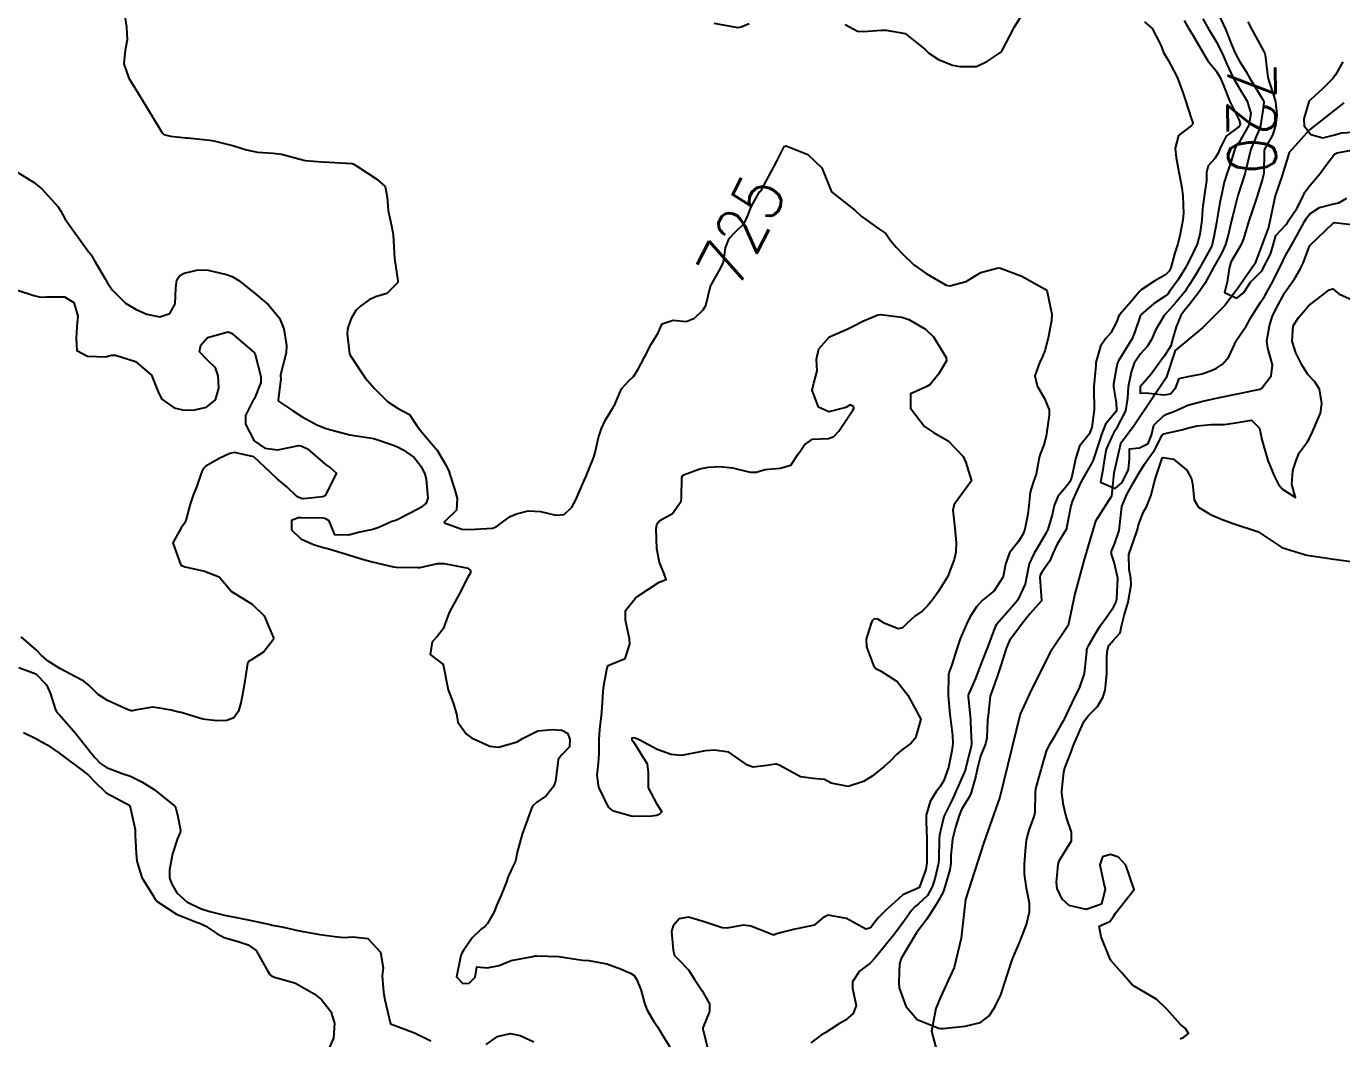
# Model space of a CAD drawing. Header units: metres. Extents: x 307586 to 320046, y 7427249 to 7434250.
# Drawn here: x 311264.2 to 311374.2, y 7432289.6 to 7432374.2 of the extents above; entities that cross this region are included whole.
import ezdxf
from ezdxf.enums import TextEntityAlignment as Align

# ---------------------------------------------------------------- set-up
doc = ezdxf.new("R2010")
doc.units = ezdxf.units.M
doc.header["$MEASUREMENT"] = 0
for name, color, linetype in [('Cotas', 45, 'Continuous'), ('Curvas de Nivel 1m', 11, 'Continuous'), ('Curvas de Nivel 5m', 15, 'Continuous'), ('Hidrografia', 140, 'Continuous')]:
    doc.layers.add(name, color=color, linetype=linetype)
doc.styles.add('Style-STANDARD', font='STANDARD.shx')

msp = doc.modelspace()

# ---------------------------------------------------------------- linework, layer by layer
at = {"layer": 'Curvas de Nivel 1m', "flags": 128}
for points, elevation in [([(311332.68, 7432374.36), (311333.71, 7432373.82), (311334.26, 7432373.77), (311335.71, 7432373.88), (311336.12, 7432373.9), (311337.7, 7432373.6), (311339.37, 7432372.27), (311339.68, 7432371.98), (311340.5, 7432371.44), (311341.67, 7432370.97), (311342.27, 7432370.85), (311343.67, 7432370.86), (311344.59, 7432371.29), (311345.68, 7432372.03), (311345.81, 7432372.2), (311346.46, 7432373.43), (311346.85, 7432374.18), (311347.73, 7432375.6)], 724), ([(311361.03, 7432374.7), (311361.42, 7432374.01), (311361.71, 7432373.53), (311362.6, 7432372), (311363.01, 7432371.32), (311363.67, 7432370.51), (311364, 7432369.98), (311364.28, 7432369.35), (311364.82, 7432367.97), (311365.62, 7432366.36), (311365.72, 7432366.07), (311365.71, 7432365.96), (311365.61, 7432365.84), (311364.53, 7432365.04), (311364, 7432363.98), (311363.9, 7432363.66), (311363.58, 7432363.17), (311363.02, 7432362.54), (311362.9, 7432361.99), (311362.89, 7432361.32), (311362.71, 7432359.99), (311362.57, 7432358.95), (311362.49, 7432358), (311362.34, 7432356.84), (311362.11, 7432356), (311361.48, 7432354.67), (311361.25, 7432354.24), (311361.13, 7432354.01), (311360.49, 7432352.99), (311359.81, 7432352.03), (311359.65, 7432351.82), (311359.44, 7432351.64), (311358.47, 7432351), (311357.42, 7432350.11), (311357.38, 7432350.05), (311356.87, 7432348.59), (311356.64, 7432348.06), (311355.53, 7432346.23), (311355.46, 7432346.08), (311355.37, 7432345.71), (311355.13, 7432344.3), (311355.13, 7432344.08), (311355.33, 7432342.72), (311355.37, 7432342.08), (311355.32, 7432341.97), (311354.44, 7432340.96), (311354.11, 7432340.09), (311353.92, 7432339.47), (311353.48, 7432338.1), (311353.43, 7432337.94), (311353.27, 7432337.66), (311352.4, 7432336.11), (311351.69, 7432334.57), (311351.55, 7432334.13), (311351.51, 7432333.85), (311351.2, 7432332.26), (311351.18, 7432332.15), (311351.17, 7432332.13), (311350.41, 7432330.92), (311350.05, 7432330.14), (311349.79, 7432329.53), (311349.16, 7432328.6), (311348.99, 7432328.32), (311348.95, 7432328.15), (311349.1, 7432326.19), (311349.08, 7432326.15), (311348.15, 7432325.13), (311347.41, 7432324.17), (311347.28, 7432324), (311347.11, 7432323.79), (311346.42, 7432322.86), (311346.14, 7432322.18), (311345.72, 7432320.84), (311345.51, 7432320.19), (311345.4, 7432319.85), (311345.04, 7432318.82), (311344.86, 7432318.38), (311344.8, 7432318.2), (311344.63, 7432316.6), (311344.6, 7432316.2), (311344.52, 7432314.68), (311344.41, 7432314.21), (311344, 7432313.19), (311343.75, 7432312.21), (311343.62, 7432311.55), (311343.26, 7432310.22), (311343.18, 7432309.98), (311342.93, 7432309.58), (311342.42, 7432308.73), (311342.21, 7432308.23), (311341.9, 7432307.24), (311341.67, 7432306.24), (311341.53, 7432304.89), (311341.51, 7432304.24), (311341.43, 7432303.67), (311341.03, 7432302.25), (311340.84, 7432301.76), (311340.3, 7432300.78), (311339.96, 7432300.26), (311339.51, 7432299.57), (311338.8, 7432298.6), (311338.65, 7432298.41), (311338.56, 7432298.27), (311337.9, 7432297.17), (311337.36, 7432296.28), (311337.22, 7432295.83), (311337.17, 7432294.29), (311337.21, 7432293.82), (311337.75, 7432292.28), (311338.71, 7432291.16), (311340.51, 7432290.45), (311340.7, 7432290.43), (311340.89, 7432290.43), (311342.71, 7432290.61), (311343.99, 7432290.93), (311344.72, 7432291.48), (311345.2, 7432292.19), (311345.7, 7432293.23), (311346.02, 7432294.18), (311346.58, 7432295.98), (311346.64, 7432296.17), (311346.78, 7432296.49), (311347.28, 7432297.67), (311347.49, 7432298.16), (311347.85, 7432299.12), (311348.11, 7432300.16), (311348.09, 7432300.9), (311347.86, 7432302.16), (311347.69, 7432303.33), (311347.69, 7432304.16), (311347.76, 7432305.28), (311347.85, 7432306.16), (311348.06, 7432307), (311348.49, 7432308.15), (311348.56, 7432308.51), (311348.59, 7432310.15), (311348.64, 7432310.46), (311348.96, 7432311.65), (311349.06, 7432312.05), (311349.09, 7432312.15), (311349.52, 7432313.61), (311349.76, 7432314.14), (311350.23, 7432314.91), (311350.94, 7432316.13), (311350.97, 7432316.18), (311351.01, 7432316.28), (311351.9, 7432318.12), (311352.28, 7432318.88), (311352.69, 7432320.11), (311352.89, 7432321.91), (311352.9, 7432322.1), (311352.94, 7432322.25), (311353.09, 7432322.53), (311353.67, 7432323.53), (311354.01, 7432324.09), (311354.47, 7432324.74), (311355.13, 7432325.64), (311355.34, 7432326.08), (311355.41, 7432326.35), (311355.47, 7432328.08), (311355.17, 7432329.42), (311354.95, 7432330.08), (311354.94, 7432330.32), (311355.19, 7432330.91), (311355.58, 7432332.07), (311355.75, 7432333.55), (311355.82, 7432334.07), (311356.24, 7432335.07), (311356.78, 7432336.06), (311357.26, 7432336.88), (311357.71, 7432337.61), (311358.01, 7432338.04), (311358.55, 7432338.77), (311359.2, 7432340.03), (311359.24, 7432340.1), (311359.3, 7432340.15), (311360.84, 7432340.48), (311361.31, 7432340.6), (311362.12, 7432340.81), (311363.31, 7432340.92), (311364.36, 7432340.92), (311365.31, 7432341.07), (311366.66, 7432341.28), (311367.31, 7432340.6), (311367.45, 7432339.93), (311367.48, 7432339.75), (311368.02, 7432337.92), (311368.55, 7432336.63), (311368.91, 7432335.91), (311369.25, 7432335.5), (311370.33, 7432334.81), (311370.03, 7432335.9), (311370.11, 7432337.06), (311370.39, 7432337.9), (311370.64, 7432338.54), (311371.3, 7432339.45), (311371.47, 7432339.72), (311371.55, 7432339.89), (311371.75, 7432340.32), (311372.41, 7432341.87), (311372.54, 7432342.67), (311372.34, 7432343.88), (311371.95, 7432344.48), (311371.37, 7432345.11), (311370.86, 7432345.9), (311370.36, 7432346.92), (311370.06, 7432347.9), (311370.15, 7432349.17), (311370.6, 7432349.9), (311370.99, 7432350.33), (311371.43, 7432350.83), (311372.75, 7432351.87), (311373.14, 7432352.17), (311373.45, 7432352.25), (311373.95, 7432351.85), (311375.44, 7432351.18)], 723), ([(311362.58, 7432374.85), (311363.06, 7432373.99), (311363.7, 7432372.93), (311364.2, 7432371.97), (311364.59, 7432371.05), (311365.09, 7432369.97), (311365.65, 7432369), (311366.29, 7432367.95), (311366.61, 7432366.93), (311366.43, 7432365.95), (311365.6, 7432364.48), (311365.37, 7432364.19), (311365.26, 7432363.96), (311364.88, 7432362.66), (311364.62, 7432361.97), (311364.36, 7432361.17), (311364.11, 7432359.97), (311364.02, 7432359.49), (311363.75, 7432357.98), (311363.72, 7432357.77), (311363.5, 7432356.61), (311363.36, 7432355.98), (311363.27, 7432355.76), (311362.32, 7432354), (311362.01, 7432353.45), (311361.45, 7432352.56), (311361.23, 7432352.23), (311361.07, 7432352.01), (311360.33, 7432351.13), (311359.42, 7432350.1), (311359.39, 7432350.07), (311359.35, 7432350.03), (311358.64, 7432348.8), (311358.3, 7432348.04), (311357.96, 7432347.47), (311357.38, 7432346.84), (311356.86, 7432346.06), (311356.59, 7432345.29), (311356.34, 7432344.07), (311356.29, 7432343.11), (311356.13, 7432342.07), (311355.31, 7432340.49), (311355.14, 7432340.25), (311355.06, 7432340.08), (311354.51, 7432338.86), (311354.36, 7432338.09), (311354.22, 7432337.14), (311354.04, 7432336.09), (311355.25, 7432335.56), (311355.85, 7432336.07), (311356.37, 7432337.17), (311356.46, 7432338.06), (311356.45, 7432338.89), (311357.29, 7432338.96), (311358.01, 7432339.33), (311358.29, 7432340.04), (311358.5, 7432340.85), (311359.32, 7432341.67), (311359.56, 7432341.78), (311360.17, 7432342.02), (311360.97, 7432342.38), (311361.33, 7432342.53), (311362.48, 7432342.85), (311363.34, 7432343.03), (311364.12, 7432343.2), (311365.35, 7432343.46), (311365.76, 7432343.54), (311367.35, 7432343.87), (311367.4, 7432343.88), (311367.5, 7432343.93), (311368.3, 7432344.98), (311368.4, 7432345.92), (311368.01, 7432347.3), (311367.93, 7432347.92), (311368.15, 7432349.18), (311368.39, 7432349.92), (311368.72, 7432350.63), (311369.41, 7432351.91), (311369.42, 7432351.93), (311369.44, 7432351.97), (311370.26, 7432353.1), (311370.73, 7432353.9), (311370.96, 7432354.41), (311371.49, 7432355.82), (311371.53, 7432355.89), (311373.51, 7432357.79), (311373.57, 7432357.8), (311375.51, 7432357.59)], 722), ([(311363.73, 7432375.59), (311364.47, 7432373.97), (311364.98, 7432372.68), (311365.28, 7432371.96), (311365.68, 7432371.23), (311366.17, 7432370.46), (311366.46, 7432369.95), (311367.63, 7432368.03), (311367.68, 7432367.93), (311367.69, 7432367.88), (311367.63, 7432367.38), (311367.41, 7432365.93), (311367.31, 7432365.64), (311366.61, 7432363.94), (311366.4, 7432363.13), (311366.12, 7432361.95), (311365.54, 7432360.16), (311365.5, 7432360), (311365.48, 7432359.96), (311365.08, 7432358.4), (311364.98, 7432357.97), (311364.71, 7432356.76), (311364.49, 7432355.97), (311364.18, 7432355.28), (311363.47, 7432354.04), (311363.44, 7432353.98), (311362.74, 7432352.71), (311362.27, 7432352), (311361.43, 7432350.92), (311361.02, 7432350.43), (311360.75, 7432350.02), (311360.35, 7432349.08), (311360.05, 7432348.02), (311359.91, 7432347.5), (311359.38, 7432346.66), (311359.09, 7432346.31), (311358.9, 7432346.03), (311358.27, 7432345.13), (311357.35, 7432344.07), (311357.35, 7432344.05), (311357.35, 7432343.55), (311357.81, 7432343.58), (311359.34, 7432343.41), (311359.87, 7432343.49), (311360.32, 7432344.02), (311360.61, 7432344.76), (311361.36, 7432344.92), (311362.53, 7432345.16), (311363.37, 7432345.47), (311363.72, 7432345.63), (311364.22, 7432345.97), (311364.77, 7432346.58), (311365.39, 7432347.96), (311366.21, 7432349.15), (311366.66, 7432349.94), (311367.44, 7432351.18), (311367.73, 7432351.63), (311367.91, 7432351.93), (311368.46, 7432352.92), (311368.95, 7432353.92), (311369.12, 7432354.27), (311369.48, 7432355), (311369.81, 7432355.59), (311369.99, 7432355.91), (311370.54, 7432356.86), (311371.08, 7432357.89), (311371.24, 7432358.17), (311371.52, 7432358.52), (311372.35, 7432359.05), (311373.54, 7432359.36), (311373.94, 7432359.45), (311374.62, 7432359.85)], 721), ([(311321.71, 7432374.49), (311323.71, 7432374.1), (311324.01, 7432374.16), (311324.66, 7432374.45)], 724), ([(311357.72, 7432374.58), (311358.36, 7432374.04), (311359.08, 7432372.65), (311359.31, 7432372.03), (311359.68, 7432371.38), (311360.4, 7432370.02), (311360.9, 7432368.77), (311361.15, 7432368.01), (311361.62, 7432366.52), (311361.74, 7432366.13), (311361.73, 7432366.01), (311361.61, 7432365.89), (311360.54, 7432365.08), (311360.28, 7432364.02), (311360.36, 7432363.24), (311360.59, 7432362.02), (311360.84, 7432360.73), (311360.92, 7432360.02), (311360.96, 7432358.57), (311360.91, 7432358.02), (311360.69, 7432356.83), (311360.51, 7432356.02), (311360.25, 7432355.26), (311359.9, 7432354.03), (311359.76, 7432353.73), (311359.46, 7432353.44), (311358.56, 7432352.93), (311357.44, 7432352.17), (311357.38, 7432352.12), (311357.29, 7432352.05), (311356.61, 7432351.24), (311355.61, 7432350.08), (311355.55, 7432349.95), (311355.41, 7432349.53), (311354.9, 7432348.58), (311354.46, 7432348.09), (311354.02, 7432347.46), (311353.65, 7432346.1), (311353.63, 7432345.84), (311353.48, 7432344.1), (311353.48, 7432343.97), (311353.49, 7432342.1), (311353.47, 7432341.95), (311353.31, 7432340.66), (311353.09, 7432340.1), (311352.29, 7432339.12), (311351.98, 7432338.12), (311351.6, 7432336.47), (311351.46, 7432336.13), (311351.25, 7432335.81), (311350.48, 7432334.9), (311350.16, 7432334.14), (311349.99, 7432333.38), (311349.62, 7432332.15), (311349.49, 7432331.85), (311349.19, 7432331.33), (311348.75, 7432330.59), (311348.49, 7432330.16), (311348.07, 7432329.26), (311347.84, 7432328.16), (311347.73, 7432327.58), (311347.13, 7432326.25), (311347.08, 7432326.17), (311346.8, 7432325.84), (311345.34, 7432324.2), (311345.26, 7432324.05), (311345.1, 7432323.63), (311344.71, 7432322.58), (311344.56, 7432322.21), (311344.13, 7432321.15), (311343.78, 7432320.21), (311343.58, 7432319.69), (311343.04, 7432318.44), (311342.97, 7432318.28), (311342.97, 7432318.22), (311342.97, 7432318.16), (311343.03, 7432317.66), (311343.16, 7432316.22), (311343.17, 7432316.06), (311343.24, 7432314.22), (311343.21, 7432314), (311342.97, 7432313.02), (311342.81, 7432312.38), (311342.77, 7432312.22), (311342.68, 7432311.94), (311341.95, 7432310.23), (311341.62, 7432309.55), (311340.99, 7432308.25), (311340.91, 7432308.04), (311340.58, 7432306.57), (311340.55, 7432306.25), (311340.52, 7432304.61), (311340.48, 7432304.25), (311340.19, 7432302.92), (311339.97, 7432302.26), (311339.56, 7432301.54), (311338.83, 7432300.84), (311338.5, 7432300.6), (311338.23, 7432300.28), (311337.65, 7432299.44), (311336.79, 7432298.29), (311335.18, 7432296.31), (311334.77, 7432295.89), (311333.89, 7432295.2), (311333.29, 7432294.33), (311333.29, 7432293.79), (311333.6, 7432292.33), (311333.37, 7432291.68), (311332.71, 7432291.12), (311332.22, 7432290.84), (311331.48, 7432290.35), (311331.01, 7432290.05), (311330.7, 7432289.89), (311329.83, 7432289.23)], 724), ([(311374.29, 7432371.24), (311373.67, 7432370.15), (311373.45, 7432369.86), (311372.56, 7432368.96), (311371.64, 7432368.11), (311371.52, 7432368.01), (311371.44, 7432367.89), (311371.03, 7432366.48), (311371.05, 7432365.9), (311371.61, 7432365.17), (311372.62, 7432364.89), (311373.61, 7432365.15), (311374.17, 7432365.3), (311375.61, 7432365.39)], 719), ([(311263.55, 7432361.99), (311264.85, 7432361.17), (311265.53, 7432360.62), (311266.89, 7432359.14), (311267.13, 7432358.75), (311267.5, 7432358.09), (311268.2, 7432357.12), (311269.48, 7432355.32), (311269.57, 7432355.21), (311269.67, 7432355.11), (311269.91, 7432354.66), (311270.84, 7432353.09), (311271.07, 7432352.72), (311271.43, 7432352.19), (311272.53, 7432351.07), (311273.42, 7432350.54), (311274.32, 7432350.14), (311275.41, 7432349.91), (311276.25, 7432350.19), (311276.7, 7432351.02), (311276.74, 7432352.32), (311276.83, 7432353.02), (311277.09, 7432353.38), (311277.45, 7432353.56), (311278.61, 7432353.85), (311279.46, 7432353.82), (311280.97, 7432353.45), (311281.45, 7432353.29), (311282.02, 7432352.95), (311283.43, 7432351.82), (311284.49, 7432350.93), (311285.41, 7432349.82), (311285.77, 7432348.91), (311286, 7432347.53), (311285.96, 7432346.91), (311285.5, 7432345.06), (311285.49, 7432344.92), (311285.53, 7432344.74), (311285.33, 7432343.21), (311285.31, 7432342.94), (311285.31, 7432342.92), (311285.32, 7432342.88), (311286.49, 7432342.08), (311287.31, 7432341.57), (311288.54, 7432340.88), (311289.3, 7432340.58), (311289.7, 7432340.46), (311291.29, 7432340.05), (311292.2, 7432339.92), (311293.29, 7432339.74), (311294.85, 7432339.23), (311295.28, 7432339.04), (311295.75, 7432338.79), (311296.66, 7432338.17), (311297.26, 7432337.42), (311297.56, 7432336.77), (311297.67, 7432336.34), (311297.82, 7432334.76), (311297.67, 7432334.33), (311297.22, 7432333.97), (311296.45, 7432333.55), (311295.2, 7432332.93), (311295.11, 7432332.89), (311294.81, 7432332.8), (311293.7, 7432332.31), (311293.2, 7432332.15), (311292.12, 7432331.91), (311291.19, 7432331.66), (311290.02, 7432331.69), (311289.55, 7432332.86), (311289.21, 7432333.05), (311289, 7432333.08), (311287.21, 7432333.12), (311286.98, 7432333.12), (311286.4, 7432332.9), (311286.4, 7432332.11), (311287.19, 7432331.37), (311288.24, 7432330.88), (311289.18, 7432330.62), (311289.52, 7432330.53), (311291.17, 7432330.01), (311292.34, 7432329.66), (311293.16, 7432329.43), (311294.94, 7432329.02), (311295.16, 7432329), (311296.98, 7432328.95), (311297.16, 7432328.97), (311298.61, 7432329.31), (311299.16, 7432329.3), (311300.91, 7432328.97), (311301.16, 7432328.9), (311301.37, 7432328.72), (311301.36, 7432328.51), (311301.15, 7432328.15), (311300.43, 7432326.73), (311299.63, 7432325.26), (311299.42, 7432324.75), (311299.35, 7432324.5), (311299.1, 7432323.83), (311298.62, 7432323.22), (311298.16, 7432322.76), (311298, 7432321.69), (311299.06, 7432320.88), (311299.1, 7432320.79), (311299.11, 7432320.75), (311299.11, 7432320.7), (311299.51, 7432318.74), (311299.93, 7432317.65), (311300.2, 7432316.73), (311300.31, 7432316.04), (311301, 7432315.05), (311301.46, 7432314.72), (311302.98, 7432314.01), (311303.72, 7432313.95), (311304.99, 7432314.3), (311305.27, 7432314.39), (311305.72, 7432314.67), (311307, 7432315.31), (311308.22, 7432315.42), (311309, 7432315.36), (311309.48, 7432315.1), (311309.69, 7432314.62), (311309.64, 7432313.96), (311308.97, 7432313.27), (311308.7, 7432312.9), (311308.66, 7432312.63), (311308.48, 7432311.11), (311308.31, 7432310.64), (311307.71, 7432309.86), (311306.92, 7432309.34), (311306.56, 7432309.01), (311306.41, 7432308.66), (311306.14, 7432307.89), (311305.68, 7432306.67), (311305.26, 7432305.05), (311305.2, 7432304.68), (311305.14, 7432304.4), (311304.86, 7432303.86), (311304.5, 7432303.04), (311304.39, 7432302.68), (311303.95, 7432301.57), (311303.55, 7432300.69), (311303.35, 7432300.16), (311302.8, 7432299.21), (311302.56, 7432298.94), (311302.26, 7432298.71), (311301.5, 7432298), (311300.78, 7432296.95), (311300.66, 7432296.72), (311300.57, 7432296.52), (311300.19, 7432294.73), (311300.74, 7432294.18), (311301.26, 7432294.2), (311301.77, 7432294.71), (311301.89, 7432295.58), (311302.76, 7432295.48), (311303.76, 7432295.69), (311304.77, 7432296.11), (311306.57, 7432296.45), (311306.77, 7432296.49), (311306.92, 7432296.5), (311308.77, 7432296.45), (311310.35, 7432296.18), (311310.77, 7432296.13), (311311.27, 7432296.09), (311312.77, 7432295.81), (311313.92, 7432295.41), (311314.76, 7432295.05), (311315.05, 7432294.85), (311315.26, 7432294.55), (311315.61, 7432293.67), (311315.92, 7432292.54), (311316.13, 7432291.95), (311316.71, 7432290.99), (311317.02, 7432290.53), (311317.56, 7432289.65), (311318.25, 7432288.51)], 726), ([(311263.43, 7432352.18), (311264.88, 7432351.71), (311265.43, 7432351.58), (311265.87, 7432351.6), (311267.43, 7432351.6), (311268.23, 7432351.12), (311268.54, 7432349.98), (311268.46, 7432349.12), (311268.4, 7432348.1), (311268.48, 7432347.12), (311269.37, 7432346.63), (311270.87, 7432346.59), (311271.37, 7432346.72), (311271.71, 7432346.73), (311273.36, 7432346.19), (311274.72, 7432345.05), (311275.33, 7432343.51), (311275.57, 7432343.04), (311276.6, 7432342.3), (311277.31, 7432342.15), (311278.19, 7432342.12), (311279.32, 7432342.36), (311280.07, 7432342.98), (311280.34, 7432343.97), (311280.27, 7432344.98), (311280.05, 7432345.67), (311279.37, 7432346.34), (311278.72, 7432347), (311278.83, 7432347.55), (311279.38, 7432348.19), (311281.11, 7432348.68), (311281.39, 7432348.55), (311283.29, 7432346.94), (311283.37, 7432346.78), (311283.86, 7432344.93), (311283.85, 7432344.43), (311283.33, 7432343.1), (311283.26, 7432343), (311283.21, 7432342.94), (311282.58, 7432341.67), (311282.57, 7432340.95), (311283.28, 7432339.54), (311284.19, 7432338.93), (311285.27, 7432338.8), (311285.8, 7432338.91), (311287.02, 7432339.15), (311287.28, 7432339.11), (311287.74, 7432338.89), (311289.26, 7432337.57), (311289.68, 7432337.29), (311290.18, 7432336.86), (311289.23, 7432334.99), (311289.18, 7432334.93), (311288.99, 7432334.87), (311287.42, 7432334.7), (311287.23, 7432334.72), (311286.87, 7432334.9), (311286.03, 7432335.7), (311285.25, 7432336.36), (311284.64, 7432336.93), (311283.27, 7432338.22), (311281.65, 7432338.57), (311281.27, 7432338.49), (311280.36, 7432338.07), (311279.26, 7432337.43), (311279.03, 7432337.22), (311278.93, 7432336.99), (311278.49, 7432335.75), (311278.19, 7432335), (311277.95, 7432334.27), (311277.6, 7432333.01), (311277.5, 7432332.71), (311277.2, 7432332.27), (311276.49, 7432331.02), (311277.16, 7432329.15), (311277.51, 7432329.01), (311279.15, 7432328.66), (311280.36, 7432328.19), (311281.14, 7432327.26), (311281.4, 7432326.96), (311283.12, 7432325.91), (311284.14, 7432324.93), (311284.91, 7432323.09), (311284.89, 7432322.92), (311284.09, 7432321.91), (311283.07, 7432321.24), (311282.88, 7432321.13), (311282.74, 7432320.94), (311282.5, 7432319.49), (311282.44, 7432318.95), (311282.21, 7432317.75), (311281.98, 7432316.95), (311281.58, 7432316.38), (311281, 7432316.16), (311280.16, 7432316.13), (311279.01, 7432316.29), (311277.18, 7432316.84), (311277.01, 7432316.88), (311276.89, 7432316.89), (311276.35, 7432317.02), (311275.2, 7432317.22), (311275.02, 7432317.26), (311274.78, 7432317.28), (311273.47, 7432317.06), (311273.1, 7432316.97), (311273.01, 7432316.97), (311272.76, 7432317.06), (311271.02, 7432317.83), (311270.26, 7432318.33), (311269.51, 7432319.1), (311269.04, 7432319.47), (311268.3, 7432319.86), (311267.05, 7432320.51), (311266.08, 7432321.14), (311265.52, 7432321.61), (311265.07, 7432322.08), (311263.82, 7432323.17)], 727), ([(311360.7, 7432289.55), (311361.01, 7432289.69), (311361.38, 7432290), (311361.13, 7432290.42), (311360.71, 7432290.76), (311359.57, 7432292.02), (311358.74, 7432292.84), (311356.84, 7432293.96), (311356.75, 7432294.01), (311356.7, 7432294.05), (311355.79, 7432295.1), (311354.92, 7432296.08), (311354.86, 7432296.16), (311354.78, 7432296.36), (311354.09, 7432298.09), (311353.92, 7432298.97), (311354.81, 7432299.35), (311355.13, 7432299.77), (311355.29, 7432300.07), (311356.84, 7432302.05), (311356.15, 7432304.06), (311355.54, 7432304.73), (311354.88, 7432304.97), (311354.19, 7432304.78), (311353.97, 7432304.09), (311354.28, 7432302.66), (311354.41, 7432302.08), (311354.12, 7432300.8), (311352.83, 7432300.38), (311351.41, 7432300.7), (311350.83, 7432301.22), (311350.42, 7432302.13), (311350.36, 7432302.62), (311350.5, 7432304.13), (311350.57, 7432304.44), (311350.88, 7432304.93), (311351.62, 7432306.12), (311351.6, 7432306.82), (311351.15, 7432308.13), (311350.93, 7432309.09), (311350.79, 7432310.13), (311350.79, 7432310.28), (311350.96, 7432311.86), (311351.02, 7432312.13), (311351.57, 7432313.54), (311351.77, 7432314.12), (311352.35, 7432315.45), (311352.68, 7432316.11), (311353.02, 7432316.6), (311353.77, 7432317.35), (311354.22, 7432318.09), (311354.42, 7432318.71), (311354.57, 7432320.08), (311354.55, 7432321.56), (311354.61, 7432322.08), (311354.74, 7432322.43), (311355.09, 7432322.87), (311355.67, 7432323.51), (311355.8, 7432324.07), (311356, 7432324.95), (311356.35, 7432326.06), (311356.6, 7432327.51), (311356.58, 7432328.06), (311356.43, 7432328.79), (311356.39, 7432330.06), (311357.05, 7432331.9), (311357.11, 7432332.05), (311357.13, 7432332.13), (311357.21, 7432332.54), (311357.64, 7432333.63), (311357.87, 7432334.04), (311358.28, 7432335), (311358.52, 7432336.04), (311358.69, 7432336.6), (311359.17, 7432338.03), (311359.2, 7432338.11), (311359.27, 7432338.17), (311360.13, 7432338.02), (311361.26, 7432337.11), (311361.64, 7432336.39), (311361.72, 7432336), (311361.85, 7432334.61), (311362.22, 7432334), (311363.22, 7432333.39), (311364.21, 7432332.98), (311365.21, 7432332.61), (311367.16, 7432331.97), (311367.2, 7432331.96), (311367.26, 7432331.93), (311369.19, 7432330.64), (311371, 7432330.07), (311371.18, 7432330.02), (311371.29, 7432329.99), (311372.07, 7432329.88), (311373.18, 7432329.71), (311373.34, 7432329.69), (311375.18, 7432329.44)], 724), ([(311263.62, 7432320.61), (311265.05, 7432320.06), (311265.94, 7432319.15), (311266.28, 7432318.4), (311266.66, 7432317.14), (311266.78, 7432316.9), (311267.01, 7432316.64), (311268.37, 7432315.12), (311268.98, 7432314.32), (311269.94, 7432313.1), (311270.45, 7432312.58), (311270.95, 7432312.24), (311272.27, 7432311.75), (311272.95, 7432311.52), (311273.89, 7432311.05), (311274.93, 7432310.39), (311276.65, 7432309.01), (311276.75, 7432308.85), (311276.9, 7432308.13), (311277.12, 7432307.01), (311277.1, 7432306.8), (311276.89, 7432306.31), (311276.46, 7432305.02), (311276.21, 7432303.67), (311276.22, 7432303.02), (311276.37, 7432302.55), (311276.83, 7432301.75), (311277.65, 7432301), (311278.81, 7432300.46), (311279.59, 7432300.2), (311280.81, 7432299.9), (311282.1, 7432299.65), (311282.8, 7432299.51), (311284.62, 7432299.1), (311284.8, 7432299.06), (311285.6, 7432298.91), (311286.59, 7432298.69), (311286.79, 7432298.65), (311287.09, 7432298.59), (311288.79, 7432298.27), (311290.03, 7432298.1), (311290.78, 7432298.03), (311291.54, 7432298.08), (311292.78, 7432297.94), (311293.86, 7432296.81), (311294.06, 7432295.5), (311293.99, 7432294.81), (311294.09, 7432293.45), (311294.21, 7432292.81), (311294.7, 7432290.8), (311296.69, 7432290.05), (311298.06, 7432289.38)], 727), ([(311264.01, 7432315.17), (311264.99, 7432314.68), (311265.98, 7432314.14), (311266.97, 7432313.48), (311267.42, 7432313.13), (311268.95, 7432311.99), (311269.44, 7432311.6), (311269.93, 7432311.1), (311270.93, 7432310.11), (311272.91, 7432309.06), (311273.34, 7432307.06), (311273.35, 7432306.59), (311273.44, 7432305.05), (311273.49, 7432304.42), (311273.89, 7432303.05), (311274.83, 7432301.56), (311275.02, 7432301.23), (311275.18, 7432301.03), (311276.81, 7432299.98), (311278.48, 7432299.31), (311278.8, 7432299.2), (311279.26, 7432298.98), (311280.17, 7432298.35), (311280.78, 7432298.02), (311282.05, 7432297.67), (311282.78, 7432297.42), (311283.47, 7432296.93), (311284.39, 7432295.29), (311284.61, 7432294.92), (311284.75, 7432294.81), (311284.92, 7432294.75), (311286.74, 7432294.22), (311288.3, 7432293.31), (311288.72, 7432292.99), (311288.88, 7432292.87), (311289.7, 7432291.84), (311290.01, 7432290.85), (311289.92, 7432289.62), (311289.6, 7432288.86)], 728), ([(311302.68, 7432289.09), (311303.63, 7432289.75), (311304.69, 7432290.01), (311305.52, 7432289.84), (311306.68, 7432289.3)], 727)]:
    msp.add_lwpolyline(points, dxfattribs=dict(at, elevation=elevation))
at = {"layer": 'Curvas de Nivel 1m', "elevation": 726, "flags": 128}
msp.add_lwpolyline([(311339.4, 7432348.88), (311340.07, 7432348.26), (311341.12, 7432346.51), (311341.17, 7432346.25), (311340.49, 7432345.13), (311339.8, 7432344.27), (311339.53, 7432344.09), (311339.35, 7432344.02), (311338.14, 7432343.48), (311338.16, 7432342.28), (311339.31, 7432340.74), (311340.06, 7432340.26), (311341.29, 7432339.54), (311342.54, 7432338.23), (311342.78, 7432337.74), (311343.25, 7432336.22), (311341.79, 7432334.24), (311341.7, 7432333.77), (311341.86, 7432332.24), (311341.98, 7432331.03), (311341.95, 7432330.24), (311341.8, 7432329.62), (311341.26, 7432328.25), (311341.15, 7432328.05), (311340.45, 7432326.94), (311339.98, 7432326.26), (311339.61, 7432325.78), (311339.12, 7432325.31), (311338.5, 7432324.89), (311337.84, 7432324.28), (311337.47, 7432323.93), (311337.11, 7432323.84), (311335.95, 7432324.31), (311335.43, 7432324.63), (311335.12, 7432324.66), (311334.94, 7432324.49), (311334.86, 7432324.32), (311334.45, 7432322.97), (311334.46, 7432322.33), (311335.07, 7432320.78), (311335.26, 7432320.51), (311335.65, 7432320.31), (311337.05, 7432319.42), (311337.93, 7432318.28), (311339.01, 7432316.27), (311338.56, 7432314.71), (311338.22, 7432314.28), (311337.5, 7432313.77), (311336.98, 7432313.32), (311336.48, 7432312.79), (311335.96, 7432312.31), (311334.95, 7432311.52), (311334.22, 7432311.06), (311332.95, 7432310.66), (311331.53, 7432310.94), (311330.95, 7432311.25), (311330.02, 7432311.32), (311328.95, 7432311.47), (311327.22, 7432312.41), (311326.96, 7432312.52), (311326.85, 7432312.53), (311326.17, 7432312.42), (311324.96, 7432312.26), (311324.52, 7432312.44), (311322.98, 7432313.53), (311321.77, 7432313.68), (311320.98, 7432313.62), (311320.02, 7432313.45), (311318.97, 7432313.25), (311318.16, 7432313.33), (311316.98, 7432313.75), (311315.46, 7432314.55), (311315.13, 7432314.69), (311314.99, 7432314.71), (311314.85, 7432314.7), (311314.86, 7432314.56), (311314.99, 7432314.38), (311316.14, 7432312.54), (311316.22, 7432311.81), (311316.23, 7432310.54), (311316.92, 7432309.23), (311317.38, 7432308.53), (311317.14, 7432308.3), (311316.91, 7432308.24), (311316.54, 7432308.17), (311314.91, 7432308.14), (311313.34, 7432308.58), (311312.92, 7432308.93), (311312.09, 7432310.59), (311311.95, 7432311.59), (311312.06, 7432312.59), (311312.12, 7432313.45), (311312.12, 7432314.59), (311312.18, 7432315.41), (311312.32, 7432316.59), (311312.37, 7432317.24), (311312.47, 7432318.59), (311312.53, 7432319.09), (311312.8, 7432320.58), (311312.88, 7432320.76), (311313.07, 7432320.85), (311314.3, 7432321.34), (311314.69, 7432322.56), (311314.65, 7432323.01), (311314.34, 7432324.57), (311314.33, 7432325.36), (311315.13, 7432326.38), (311315.35, 7432326.56), (311317.15, 7432327.74), (311317.72, 7432327.95), (311317.52, 7432328.53), (311317.17, 7432329.38), (311316.96, 7432330.53), (311316.89, 7432332.22), (311316.95, 7432332.53), (311317.03, 7432332.71), (311317.21, 7432332.88), (311318.27, 7432333.47), (311318.97, 7432334.51), (311319, 7432334.75), (311319.03, 7432336.51), (311319.11, 7432336.65), (311319.26, 7432336.74), (311320.53, 7432337.22), (311321.26, 7432337.35), (311322.2, 7432337.41), (311323.26, 7432337.31), (311324.76, 7432336.94), (311325.26, 7432336.93), (311325.99, 7432337.16), (311327.26, 7432337.27), (311328.14, 7432337.52), (311328.74, 7432338.4), (311328.95, 7432338.72), (311329.29, 7432339.22), (311329.97, 7432339.7), (311331.29, 7432339.75), (311331.75, 7432339.91), (311332.16, 7432340.36), (311333.32, 7432342.13), (311333.41, 7432342.26), (311333.42, 7432342.34), (311333.32, 7432342.45), (311333.11, 7432342.55), (311332.74, 7432342.35), (311331.32, 7432341.98), (311330.45, 7432342.38), (311329.94, 7432343.79), (311330.08, 7432344.38), (311330.34, 7432345.4), (311330.29, 7432346.38), (311330.5, 7432347.26), (311331.39, 7432348.24), (311331.63, 7432348.37), (311332.85, 7432348.9), (311333.41, 7432349.18), (311334.17, 7432349.57), (311335.42, 7432350.08), (311335.63, 7432350.11), (311337.42, 7432349.9), (311338.01, 7432349.69)], close=True, dxfattribs=at)
at = {"layer": 'Curvas de Nivel 5m', "flags": 128}
for points, elevation in [([(311272.49, 7432375.07), (311272.61, 7432374.15), (311272.67, 7432373.07), (311272.52, 7432372.23), (311272.41, 7432371.07), (311272.82, 7432369.89), (311273.33, 7432369.06), (311273.63, 7432368.58), (311274.55, 7432367.05), (311275.6, 7432365.3), (311275.73, 7432365.18), (311276.29, 7432365.03), (311277.59, 7432364.89), (311277.72, 7432364.88), (311279.59, 7432364.69), (311279.93, 7432364.64), (311281.58, 7432364.22), (311282.65, 7432363.88), (311283.57, 7432363.69), (311284.88, 7432363.62), (311285.57, 7432363.51), (311287.44, 7432363.02), (311287.56, 7432362.99), (311288.94, 7432362.88), (311289.56, 7432362.84), (311291.46, 7432362.74), (311291.56, 7432362.71), (311291.92, 7432362.48), (311293.55, 7432361.44), (311294.23, 7432360.81), (311294.42, 7432359.92), (311294.49, 7432358.81), (311294.76, 7432357.54), (311294.92, 7432356.81), (311295, 7432355.28), (311295.02, 7432354.8), (311295.3, 7432352.94), (311295.31, 7432352.8), (311294.37, 7432351.87), (311293.43, 7432351.6), (311292.91, 7432351.34), (311292.2, 7432350.83), (311291.8, 7432350.46), (311291.41, 7432349.77), (311291.15, 7432349.09), (311291.08, 7432348.84), (311291.06, 7432348.51), (311291.25, 7432346.84), (311291.29, 7432346.76), (311291.37, 7432346.64), (311292.56, 7432344.83), (311293.34, 7432343.94), (311294.45, 7432342.81), (311295.32, 7432342.25), (311296.28, 7432341.75), (311296.91, 7432340.78), (311297.3, 7432340.29), (311298.59, 7432338.76), (311299.26, 7432337.64), (311299.56, 7432337.05), (311299.66, 7432336.74), (311300.04, 7432335.53), (311300.25, 7432334.73), (311300.19, 7432333.77), (311299.2, 7432332.79), (311299.18, 7432332.77), (311299.18, 7432332.75), (311299.2, 7432332.71), (311300.64, 7432332.17), (311301.2, 7432332.14), (311301.75, 7432332.16), (311303.2, 7432332.25), (311303.53, 7432332.37), (311303.96, 7432332.69), (311304.68, 7432333.22), (311305.21, 7432333.46), (311306.18, 7432333.7), (311307.22, 7432333.64), (311308.5, 7432333.35), (311309.21, 7432333.4), (311309.85, 7432334), (311310.17, 7432334.62), (311310.88, 7432336.24), (311311.04, 7432336.6), (311311.26, 7432337.16), (311311.67, 7432338.19), (311311.78, 7432338.59), (311312.06, 7432339.82), (311312.33, 7432340.59), (311312.63, 7432341.26), (311313.32, 7432342.41), (311313.39, 7432342.51), (311313.44, 7432342.58), (311314, 7432343.91), (311314.62, 7432344.57), (311314.99, 7432344.93), (311315.36, 7432345.49), (311315.91, 7432346.55), (311316.48, 7432347.64), (311317.04, 7432348.54), (311317.15, 7432348.78), (311317.4, 7432349.33), (311318.3, 7432349.63), (311319.41, 7432349.53), (311320.11, 7432349.8), (311320.83, 7432350.5), (311321.04, 7432350.88), (311321.44, 7432352.49), (311322.16, 7432353.78), (311322.53, 7432354.47), (311322.7, 7432355.69), (311323, 7432356.47), (311323.5, 7432357.01), (311324.24, 7432357.72), (311324.58, 7432358.45), (311324.84, 7432359.13), (311325.54, 7432360.37), (311325.57, 7432360.41), (311325.6, 7432360.44), (311325.72, 7432360.61), (311326.71, 7432362.42), (311327, 7432362.99), (311327.59, 7432364.17), (311327.76, 7432364.23), (311329.58, 7432363.5), (311330.75, 7432362.38), (311331.54, 7432360.37), (311333.52, 7432358.8), (311334.04, 7432358.33), (311335.5, 7432357.29), (311336.08, 7432356.9), (311336.48, 7432356.31), (311336.94, 7432355.75), (311337.48, 7432355.19), (311338.42, 7432354.28), (311339.46, 7432353.54), (311341.13, 7432352.57), (311341.45, 7432352.5), (311342.81, 7432352.87), (311343.46, 7432353.3), (311344.04, 7432353.64), (311345.47, 7432354.01), (311345.68, 7432353.99), (311347.46, 7432353.32), (311349.3, 7432352.3), (311349.44, 7432352.21), (311349.51, 7432352.15), (311349.57, 7432352.02), (311349.97, 7432350.14), (311349.94, 7432349.62), (311349.65, 7432348.15), (311349.61, 7432347.93), (311349.38, 7432347.08), (311349.11, 7432346.41), (311348.96, 7432346.15), (311348.53, 7432344.99), (311348.74, 7432344.16), (311349.34, 7432343.09), (311349.73, 7432342.15), (311349.75, 7432341.71), (311349.53, 7432340.15), (311349.5, 7432339.95), (311349.29, 7432339.22), (311348.98, 7432338.45), (311348.9, 7432338.15), (311348.65, 7432336.77), (311348.42, 7432336.16), (311348.14, 7432335.27), (311348.04, 7432334.16), (311347.95, 7432333.43), (311347.7, 7432332.17), (311347.57, 7432331.79), (311347.19, 7432331.15), (311346.44, 7432330.18), (311346.1, 7432329.25), (311345.89, 7432328.19), (311345.14, 7432327), (311344.7, 7432326.64), (311344.15, 7432326.21), (311343.68, 7432325.66), (311343.12, 7432324.8), (311342.82, 7432324.22), (311342.31, 7432323.01), (311342.05, 7432322.24), (311341.58, 7432320.75), (311341.38, 7432320.25), (311341.32, 7432319.99), (311341.29, 7432318.25), (311341.44, 7432316.67), (311341.5, 7432316.24), (311341.67, 7432314.91), (311341.68, 7432314.24), (311341.6, 7432313.63), (311341.34, 7432312.24), (311340.95, 7432311.14), (311340.6, 7432310.6), (311340.33, 7432310.26), (311339.8, 7432309.39), (311339.47, 7432308.26), (311339.45, 7432307.73), (311339.51, 7432306.26), (311339.53, 7432305.62), (311339.52, 7432304.26), (311339.42, 7432303.71), (311338.91, 7432302.27), (311338.89, 7432302.22), (311338.84, 7432302.19), (311337.52, 7432301.6), (311336.83, 7432300.97), (311336.1, 7432300.3), (311335.44, 7432299.68), (311334.8, 7432298.83), (311334.41, 7432298.72), (311332.81, 7432299.61), (311331.27, 7432299.9), (311330.81, 7432299.66), (311330.11, 7432299.06), (311328.8, 7432298.77), (311328.47, 7432298.72), (311327.25, 7432298.41), (311326.9, 7432298.3), (311326.79, 7432298.25), (311326.62, 7432298.24), (311326.22, 7432298.42), (311324.8, 7432298.98), (311324.2, 7432299.05), (311322.8, 7432298.82), (311322.42, 7432298.84), (311320.81, 7432299.35), (311319.59, 7432299.72), (311318.81, 7432299.58), (311318.31, 7432299.01), (311318.17, 7432298.52), (311318.31, 7432296.98), (311318.42, 7432296.51), (311318.77, 7432296.18), (311319.59, 7432295.33), (311320.13, 7432294.49), (311320.74, 7432293.56), (311321.35, 7432292.47), (311321.35, 7432291.84), (311320.79, 7432290.48), (311320.79, 7432290.39), (311321.28, 7432288.47)], 725), ([(311366.35, 7432374.58), (311366.69, 7432373.95), (311367.69, 7432372.12), (311367.77, 7432371.93), (311367.79, 7432371.82), (311368.02, 7432369.93), (311368.18, 7432369.4), (311368.66, 7432367.92), (311368.76, 7432366.78), (311368.65, 7432365.92), (311368.42, 7432365.1), (311367.75, 7432363.93), (311367.71, 7432363.81), (311367.68, 7432361.93), (311367.67, 7432361.82), (311367.56, 7432361.45), (311367.1, 7432359.94), (311366.7, 7432358.77), (311366.43, 7432357.95), (311365.98, 7432356.44), (311365.79, 7432355.96), (311365.49, 7432355.43), (311364.94, 7432354.5), (311364.79, 7432353.97), (311364.61, 7432352.81), (311364.41, 7432351.97), (311365.44, 7432351.47), (311366, 7432351.95), (311366.57, 7432352.83), (311367.47, 7432353.72), (311367.56, 7432353.84), (311367.61, 7432353.93), (311368.24, 7432355.17), (311368.47, 7432355.92), (311368.7, 7432356.72), (311369.51, 7432357.61), (311369.65, 7432357.77), (311369.73, 7432357.91), (311370.44, 7432358.99), (311370.92, 7432359.9), (311371.11, 7432360.34), (311371.55, 7432360.94), (311372.37, 7432361.88), (311372.87, 7432362.58), (311373.59, 7432363.51), (311373.81, 7432363.64), (311375.02, 7432363.85)], 720)]:
    msp.add_lwpolyline(points, dxfattribs=dict(at, elevation=elevation))
at = {"layer": 'Hidrografia'}
msp.add_lwpolyline([(311374.37, 7432367.82), (311371.5, 7432365.56), (311369.79, 7432363.65), (311369.21, 7432361.75), (311368.64, 7432360.04), (311368.07, 7432357.38), (311366.93, 7432354.34), (311365.6, 7432352.43), (311364.46, 7432350.91), (311362.56, 7432349.01), (311360.27, 7432347.11), (311359.51, 7432344.83), (311358.37, 7432343.12), (311356.85, 7432340.84), (311355.71, 7432339.31), (311355.14, 7432336.84), (311354.94, 7432334.94), (311353.61, 7432332.85), (311352.66, 7432329.62), (311351.9, 7432326.76), (311351.33, 7432324.1), (311349.81, 7432321.82), (311348.1, 7432318.4), (311347.33, 7432316.69), (311345.61, 7432309.77), (311344.28, 7432305.97), (311342.76, 7432301.21), (311342.38, 7432297.98), (311341.8, 7432295.51), (311340.66, 7432293.04), (311340.28, 7432292.08), (311339.9, 7432290.18), (311340.47, 7432288.09)], dxfattribs=at)

# ---------------------------------------------------------------- texts
at = {"layer": 'Cotas', "style": 'Style-STANDARD'}
for s, rotation, p in [('720', 270.5711, (311366.67, 7432366.52, 720)), ('725', 63.0246, (311324.02, 7432357.15, 725))]:
    msp.add_text(s, height=4, rotation=rotation, dxfattribs=at).set_placement(p, align=Align.MIDDLE_CENTER)

doc.saveas('drawing.dxf')
